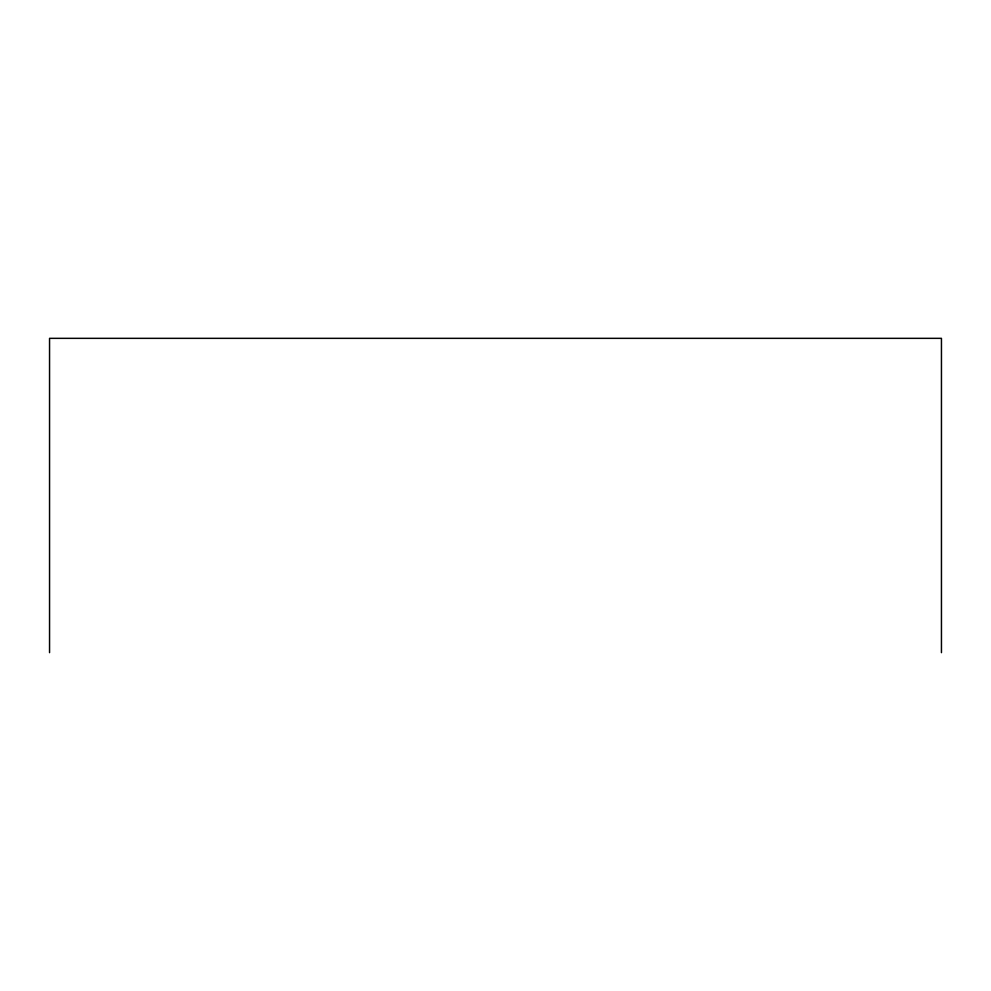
<?xml version="1.0" encoding="UTF-8"?>
<svg xmlns="http://www.w3.org/2000/svg" width="991" height="991" viewBox="0 0 991 991"><rect width="100%" height="100%" fill="white"/><g stroke="black" fill="none" stroke-linecap="round" stroke-linejoin="round"><path stroke-width="1.49" d="M941.45 652.66L941.45 338.34L49.55 338.34L49.55 652.66"/></g></svg>
